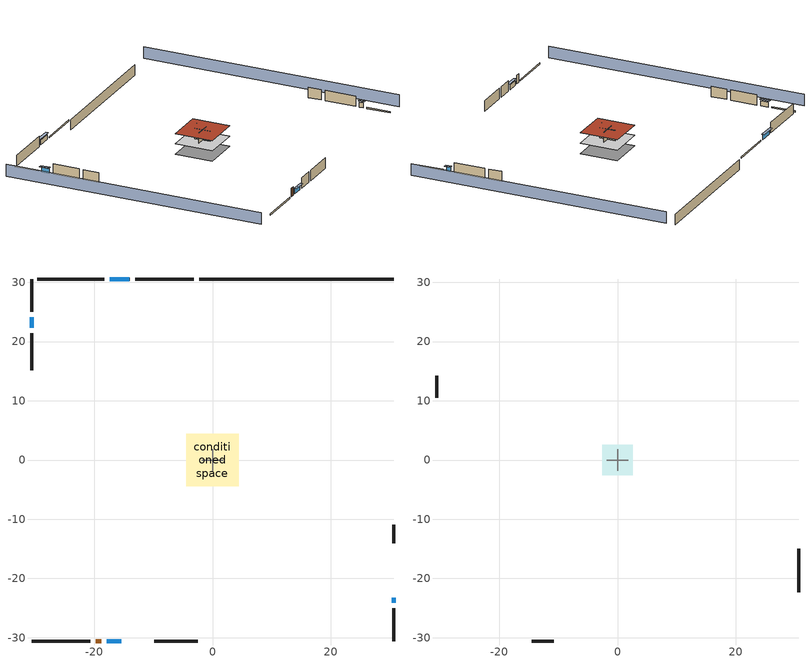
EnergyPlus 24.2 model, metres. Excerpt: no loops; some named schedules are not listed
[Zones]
conditioned space
 floor adiabatic (AdiabaticFloorConstruction): -4.44,-4.44 -4.44,4.44 4.44,4.44 4.44,-4.44 z0.3
 floor foundation (Slab2 construction): -4.44,-4.44 -4.44,4.44 4.44,4.44 4.44,-4.44 z-2.13
 wall outside (RimJoist1 construction): -3.14,30.55 -13.08,30.55 z0.3:0.61
 wall outside (RimJoist2 construction): 30.55,-30.55 30.55,-25.03 z0.3:0.61
 wall outside (RimJoist3 construction): -30.55,-30.55 -20.61,-30.55 z0.3:0.61
 wall outside (RimJoist4 construction): -30.55,30.55 -30.55,25.03 z0.3:0.61
 wall outside (AdiabaticWallConstruction 1): -19.69,-30.55 -18.77,-30.55 z0.3:2.34
 wall outside (AdiabaticWallConstruction): -14.01,30.55 -17.35,30.55 z0.3:1.43; 30.55,-24.11 30.55,-23.22 z0.3:1.46; -17.84,-30.55 -15.38,-30.55 z0.3:1.4; -30.55,24.11 -30.55,22.35 z0.3:1.49
 wall outside (Wall3 construction): -18.28,30.55 -29.62,30.55 z0.3:2.74
 wall outside (Wall4 construction): 30.55,-14.05 30.55,-10.97 z0.3:2.74
 wall outside (Wall7 construction): -9.86,-30.55 -2.51,-30.55 z0.3:2.74
 wall outside (Wall8 construction): -30.55,21.42 -30.55,15.12 z0.3:2.74
 wall foundation (FoundationWall1 construction): 30.55,30.55 -2.22,30.55 z-2.13:0.3
 wall to garage (Wall5 construction): -1.83,0 1.83,0 z0.3:2.74
 wall to garage (Wall6 construction): 0,-1.83 0,1.83 z0.3:2.74
 window (WindowConstruction): -14.01,30.55 -17.35,30.55 z0.3:1.43
 window (WindowConstruction 1): 30.55,-24.1 30.55,-23.22 z0.3:1.46
 window (WindowConstruction 2): -17.84,-30.55 -15.38,-30.55 z0.3:1.4
 window (WindowConstruction 3): -30.55,24.1 -30.55,22.35 z0.3:1.49
 door (Door): -19.69,-30.55 -18.77,-30.55 z0.3:2.34
 ceiling adiabatic (AdiabaticFloorConstruction): 4.44,-4.44 4.44,4.44 -4.44,4.44 -4.44,-4.44 z0.3
 roof outside (Roof2 construction): -4.44,4.44 -4.44,-4.44 4.44,-4.44 4.44,4.44 z2.74
garage
 floor foundation (Slab1 construction): -2.59,-2.59 -2.59,2.59 2.59,2.59 2.59,-2.59 z0
 wall outside (Wall1 construction): 30.55,-22.29 30.55,-14.98 z0.3:2.74
 wall outside (Wall2 construction): -14.45,-30.55 -10.79,-30.55 z0.3:2.74
 wall outside (Wall9 construction): -30.55,14.19 -30.55,10.53 z0.3:2.74
 roof outside (Roof1 construction): -2.59,2.59 -2.59,-2.59 2.59,-2.59 2.59,2.59 z2.74
shading: -35.12,30.55 -35.12,-30.55 / 35.12,-30.55 35.12,30.55 z0:2.74; -17.66,30.55 -13.7,30.55 -13.7,31.16 -17.66,31.16 z1.74; 30.55,-22.92 30.55,-24.41 31.16,-24.41 31.16,-22.92 z1.77; -15.07,-30.55 -18.15,-30.55 -18.15,-31.16 -15.07,-31.16 z1.71; -30.55,22.04 -30.55,24.41 -31.16,24.41 -31.16,22.04 z1.8
[Building]
Building 1: Terrain=Suburbs
[Site:Location]
Portland Intl Arpt_OR: Latitude {deg}=45.59; Longitude {deg}=-122.6; Time Zone {hr}=-8; Elevation {m}=33; Keep Site Location Information=Yes
[Site:GroundTemperature:Shallow]
10.2558, 8.96328, 8.85977, 9.47314, 11.9355, 14.3863, 16.5111, 17.8571, 17.9714, 16.8767, 14.8061, 12.4304
[Site:WaterMainsTemperature]
Calculation Method=Schedule; Temperature Schedule=mains temperature schedule
[Material] Roughness=Rough; Thermal Absorptance=0.9
Name | Thickness {m} | Conductivity {W/m-K} | Density {kg/m3} | Specific Heat {J/kg-K} | Solar Absorptance | Visible Absorptance
asphalt or fiberglass shingles | 0.00635 | 0.162714 | 1121.4 | 1465.45 | 0.85 | 0.85
concrete 4.0 in. | 0.1016 | 1.803125 | 2242.8 | 837.4 | 0.7 | 0.7
concrete 8.0 in. | 0.2032 | 1.803125 | 2242.8 | 837.4 | 0.7 | 0.7
door material | 0.04445 | 0.0612267 | 512.64 | 1214.23 | 0.7 | 0.7
floor covering | 0.0127 | 0.0450781 | 54.468 | 1339.84 | 0.9 | 0.9
floor covering 1 | 0.0127 | 0.0433444 | 54.468 | 1339.84 | 0.6 | 0.6
floor rigid ins; wall rigid ins | 0.512978 | 0.029427 | 32.04 | 1214.23 | 0.7 | 0.7
floor stud and cavity | 0.1397 | 1.75129 | 37.0049 | 1207.88 | 0.7 | 0.7
furniture material conditioned space 1; furniture material garage 1 | 0.1524 | 0.115458 | 640.8 | 1214.23 | 0.6 | 0.6
gypsum board | 0.0127 | 0.160291 | 801 | 837.4 | 0.6 | 0.6
gypsum board 1 | 0.0127 | 0.160291 | 801 | 837.4 | 0.7 | 0.7
osb sheathing 0.5 in. | 0.0127 | 0.115458 | 512.64 | 1214.23 | 0.6 | 0.6
osb sheathing 0.5 in. 1; osb sheathing 0.5 in. 2; osb sheathing 0.5 in. 3 | 0.0127 | 0.115458 | 512.64 | 1214.23 | 0.7 | 0.7
osb sheathing 0.75 in. | 0.01905 | 0.115458 | 512.64 | 1214.23 | 0.7 | 0.7
rim joist stud and cavity | 0.0508 | 0.178688 | 50.32683 | 1063.81 | 0.6 | 0.6
roof rigid ins | 0.00254769 | 0.029427 | 32.04 | 1214.23 | 0.7 | 0.7
roof rigid ins 1 | 0.103632 | 0.029427 | 32.04 | 1214.23 | 0.7 | 0.7
roof stud and cavity | 0.2032 | 0.0828465 | 78.34581 | 1123.46 | 0.7 | 0.7
wall stud and cavity | 0.1397 | 0.727959 | 139.0536 | 1170.24 | 0.6 | 0.6
wall stud and cavity 1 | 0.1397 | 0.117713 | 139.0536 | 1170.24 | 0.7 | 0.7
wall stud and cavity 2 | 0.1397 | 0.103501 | 139.0536 | 1170.24 | 0.7 | 0.7
wall stud and cavity 3 | 0.0889 | 0.380278 | 52.3479 | 1209.89 | 0.7 | 0.7
wall stud and cavity 4 | 0.0889 | 0.391764 | 83.0341 | 1211.67 | 0.7 | 0.7
wood siding | 0.0254 | 0.102417 | 544.68 | 1172.36 | 0.85 | 0.85
wood siding 1; wood siding 2 | 0.0254 | 0.102417 | 544.68 | 1172.36 | 0.7 | 0.7
[WindowMaterial:SimpleGlazingSystem]
WindowMaterial: U-Factor {W/m2-K}=6.58648; Solar Heat Gain Coefficient=0.76
[Construction]
AdiabaticFloorConstruction: floor stud and cavity, floor rigid ins, osb sheathing 0.75 in., floor covering 1
AdiabaticWallConstruction: wood siding 1, wall rigid ins, wall stud and cavity 3, gypsum board
AdiabaticWallConstruction 1: wood siding 2, wall rigid ins, wall stud and cavity 3, gypsum board
Door: door material
FoundationWall1 construction: concrete 8.0 in., gypsum board 1
furniture construction conditioned space 1: furniture material conditioned space 1
furniture construction garage 1: furniture material garage 1
PartitionWallConstruction: gypsum board, wall stud and cavity 4, gypsum board
RimJoist1 construction; RimJoist2 construction; RimJoist3 construction; RimJoist4 construction: wood siding, rim joist stud and cavity
Roof1 construction: asphalt or fiberglass shingles, roof rigid ins, osb sheathing 0.5 in.
Roof2 construction: asphalt or fiberglass shingles, roof rigid ins 1, osb sheathing 0.75 in., roof stud and cavity, gypsum board
Slab1 construction: concrete 4.0 in.
Slab2 construction: concrete 4.0 in., floor covering
Wall1 construction; Wall2 construction; Wall9 construction: wood siding, osb sheathing 0.5 in. 1, wall stud and cavity
Wall3 construction; Wall4 construction; Wall7 construction; Wall8 construction: wood siding, osb sheathing 0.5 in. 1, wall stud and cavity 1, gypsum board
Wall5 construction: osb sheathing 0.5 in. 2, wall stud and cavity 2, gypsum board
Wall6 construction: osb sheathing 0.5 in. 3, wall stud and cavity 2, gypsum board
WindowConstruction; WindowConstruction 1; WindowConstruction 2; WindowConstruction 3: WindowMaterial
[Zone] Multiplier=1; Part of Total Floor Area=Yes
Name | Volume {m3}
conditioned space | 384.656
garage | 65.242
[Space]
Name | Zone | Volume {m3}
conditioned space 1 | conditioned space | 384.656
garage 1 | garage | 65.242
[SurfaceProperty:ExposedFoundationPerimeter] Exposed Perimeter Calculation Method=TotalExposedPerimeter
Name | Total Exposed Perimeter {m}
Slab2 | 32.766
Slab1 | 14.6304
[SurfaceProperty:IncidentSolarMultiplier] Incident Solar Multiplier=1; Incident Solar Multiplier Schedule=trans schedule winter=0.85 summer=0.7
Window1; Window2; Window3; Window4
[InternalMass]
Name | Construction | Zone or ZoneList | Space or SpaceList | Surface Area {m2}
furniture mass conditioned space 1 | furniture construction conditioned space 1 | conditioned space | conditioned space 1 | 63.09974
partition wall mass | PartitionWallConstruction | conditioned space | conditioned space 1 | 157.749
furniture mass garage 1 | furniture construction garage 1 | garage | garage 1 | 2.67561
[ElectricEquipment] Design Level Calculation Method=EquipmentLevel; Fraction Latent=0
Name | Zone or ZoneList or Space or SpaceList | Schedule | Design Level {W} | Fraction Radiant | Fraction Lost
clothes dryer | conditioned space 1 | clothes dryer schedule | 0 | 0 | 1
clothes washer | conditioned space 1 | clothes washer schedule | 0 | 0 | 1
cooking range | conditioned space 1 | cooking range schedule | 0 | 0 | 1
dishwasher | conditioned space 1 | dishwasher schedule | 0 | 0 | 1
fridge | conditioned space 1 | fridge schedule | 49.4292 | 0.6 | 0
mech vent house fan | conditioned space 1 | mech vent house fan schedule | 0 | 0 | 1
mech vent house fan cfis | conditioned space 1 | mech vent house fan cfis schedule | 0 | 0 | 0
whole house fan | conditioned space 1 | Always On Discrete | 0 | 0 | 1
freezer | garage 1 | freezer schedule | 194.914 | 0.6 | 0
[OtherEquipment] Zone or ZoneList or Space or SpaceList=conditioned space 1; Design Level Calculation Method=EquipmentLevel
Name | Fuel Type | Schedule | Design Level {W} | Fraction Latent | Fraction Radiant | Fraction Lost
clothes dryer 1 | Electricity | clothes dryer schedule | 0 | 0 | 0 | 1
cooking range 1 | NaturalGas | cooking range schedule | 0 | 0 | 0 | 1
general water use latent | None | general water use schedule | 0 | 1 | 0 | 0
general water use sensible | None | general water use schedule | 0 | 0 | 0.6 | 0
mech vent house fan latent load; water heater lat | None | Always On Discrete | 0 | 1 | 0 | 0
mech vent house fan sensible load; water heater sens | None | Always On Discrete | 0 | 0 | 0 | 0
water heater energy adjustment1 | Electricity | Always On Discrete | 0.01 | 0 | 0 | 1
[ZoneInfiltration:DesignFlowRate] Zone or ZoneList or Space or SpaceList=conditioned space 1; Schedule=Always On Discrete; Design Flow Rate Calculation Method=Flow/Zone; Design Flow Rate {m3/s}=0
infil flow; natural vent flow; whole house fan flow
[ZoneInfiltration:EffectiveLeakageArea]
infil garage 1: Zone or Space=garage 1; Schedule=Always On Discrete; Effective Air Leakage Area {cm2}=135.918; Stack Coefficient=0.000129147; Wind Coefficient=4.64657e-05
[Foundation:Kiva] Wall Depth Below Slab {m}=0.2032
Name | Initial Indoor Air Temperature {C} | Wall Height Above Grade {m}
Foundation Kiva 1 | 13.4258 | 0.1016
Foundation Kiva 2 | 9.44444 | 0.3048
[Foundation:Kiva:Settings]
Soil Conductivity {W/m-K}=1.3848; Soil Density {kg/m3}=1842.3; Soil Specific Heat {J/kg-K}=418.7; Ground Solar Absorptivity=0.9; Ground Thermal Absorptivity=0.9; Ground Surface Roughness {m}=0.03; Far-Field Width {m}=40; Deep-Ground Boundary Condition=ZeroFlux; Deep-Ground Depth {m}=40; Minimum Cell Dimension {m}=0.2; Maximum Cell Growth Coefficient=3; Simulation Timestep=Timestep
[EnergyManagementSystem:GlobalVariable]
infil_program_Qfan
infil_program_Qinf
natural_vent_program_Qnv
natural_vent_program_Qwhf
[EnergyManagementSystem:Sensor]
Name | Output:Variable or Output:Meter Index Key | Output:Variable or Output:Meter
airflow_gain | infil flow | Infiltration Sensible Heat Gain Energy
airflow_gain_1 | natural vent flow | Infiltration Sensible Heat Gain Energy
airflow_gain_2 | whole house fan flow | Infiltration Sensible Heat Gain Energy
airflow_loss | infil flow | Infiltration Sensible Heat Loss Energy
airflow_loss_1 | natural vent flow | Infiltration Sensible Heat Loss Energy
airflow_loss_2 | whole house fan flow | Infiltration Sensible Heat Loss Energy
clg_load_cond |  | Cooling:EnergyTransfer:Zone:CONDITIONED SPACE
clg_sp_s; clg_sp_s_1 | cooling setpoint | Schedule Value
cool_season | cooling season schedule | Schedule Value
htg_load_cond |  | Heating:EnergyTransfer:Zone:CONDITIONED SPACE
htg_sp_s; htg_sp_s_1 | heating setpoint | Schedule Value
ig_ee_conv | clothes dryer | Electric Equipment Convective Heating Energy
ig_ee_conv_2 | cooking range | Electric Equipment Convective Heating Energy
ig_ee_conv_4 | fridge | Electric Equipment Convective Heating Energy
ig_ee_conv_5 | whole house fan | Electric Equipment Convective Heating Energy
ig_ee_rad | clothes dryer | Electric Equipment Radiant Heating Energy
ig_ee_rad_2 | cooking range | Electric Equipment Radiant Heating Energy
ig_ee_rad_4 | fridge | Electric Equipment Radiant Heating Energy
ig_ee_rad_5 | whole house fan | Electric Equipment Radiant Heating Energy
ig_oe_conv | clothes dryer 1 | Other Equipment Convective Heating Energy
ig_oe_conv_1 | cooking range 1 | Other Equipment Convective Heating Energy
ig_oe_conv_2 | general water use latent | Other Equipment Convective Heating Energy
ig_oe_conv_3 | general water use sensible | Other Equipment Convective Heating Energy
ig_oe_conv_4 | water heater energy adjustment1 | Other Equipment Convective Heating Energy
ig_oe_conv_5 | water heater lat | Other Equipment Convective Heating Energy
ig_oe_conv_6 | water heater sens | Other Equipment Convective Heating Energy
ig_oe_rad | clothes dryer 1 | Other Equipment Radiant Heating Energy
ig_oe_rad_1 | cooking range 1 | Other Equipment Radiant Heating Energy
ig_oe_rad_2 | general water use latent | Other Equipment Radiant Heating Energy
ig_oe_rad_3 | general water use sensible | Other Equipment Radiant Heating Energy
ig_oe_rad_4 | water heater energy adjustment1 | Other Equipment Radiant Heating Energy
ig_oe_rad_5 | water heater lat | Other Equipment Radiant Heating Energy
ig_oe_rad_6 | water heater sens | Other Equipment Radiant Heating Energy
im_conv | furniture mass conditioned space 1 | Surface Inside Face Convection Heat Gain Energy
im_conv_1 | partition wall mass | Surface Inside Face Convection Heat Gain Energy
im_ig | furniture mass conditioned space 1 | Surface Inside Face Internal Gains Radiation Heat Gain Energy
im_ig_1 | partition wall mass | Surface Inside Face Internal Gains Radiation Heat Gain Energy
im_lgt | furniture mass conditioned space 1 | Surface Inside Face Lights Radiation Heat Gain Energy
im_lgt_1 | partition wall mass | Surface Inside Face Lights Radiation Heat Gain Energy
im_sol | furniture mass conditioned space 1 | Surface Inside Face Solar Radiation Heat Gain Energy
im_sol_1 | partition wall mass | Surface Inside Face Solar Radiation Heat Gain Energy
im_surf | furniture mass conditioned space 1 | Surface Inside Face Net Surface Thermal Radiation Heat Gain Energy
im_surf_1 | partition wall mass | Surface Inside Face Net Surface Thermal Radiation Heat Gain Energy
mv_conv | mech vent house fan | Electric Equipment Convective Heating Energy
mv_conv_1 | mech vent house fan cfis | Electric Equipment Convective Heating Energy
mv_conv_2 | mech vent house fan latent load | Other Equipment Convective Heating Energy
mv_conv_3 | mech vent house fan sensible load | Other Equipment Convective Heating Energy
mv_rad | mech vent house fan | Electric Equipment Radiant Heating Energy
mv_rad_1 | mech vent house fan cfis | Electric Equipment Radiant Heating Energy
mv_rad_2 | mech vent house fan latent load | Other Equipment Radiant Heating Energy
mv_rad_3 | mech vent house fan sensible load | Other Equipment Radiant Heating Energy
natural_vent_s | natural vent schedule | Schedule Value
out_pb_s |  | Site Outdoor Air Barometric Pressure
out_wt_s |  | Site Outdoor Air Humidity Ratio
site_vw_s |  | Site Wind Speed
ss_back_out | Window1 | Surface Window Shortwave from Zone Back Out Window Heat Transfer Rate
ss_back_out_1 | Window2 | Surface Window Shortwave from Zone Back Out Window Heat Transfer Rate
ss_back_out_2 | Window3 | Surface Window Shortwave from Zone Back Out Window Heat Transfer Rate
ss_back_out_3 | Window4 | Surface Window Shortwave from Zone Back Out Window Heat Transfer Rate
ss_conv | Door1 | Surface Inside Face Convection Heat Gain Energy
ss_conv_1 | Window1 | Surface Inside Face Convection Heat Gain Energy
ss_conv_2 | Window2 | Surface Inside Face Convection Heat Gain Energy
ss_conv_3 | Window3 | Surface Inside Face Convection Heat Gain Energy
ss_conv_4 | Window4 | Surface Inside Face Convection Heat Gain Energy
ss_ig | Door1 | Surface Inside Face Internal Gains Radiation Heat Gain Energy
ss_ig_1 | Window1 | Surface Inside Face Internal Gains Radiation Heat Gain Energy
ss_ig_2 | Window2 | Surface Inside Face Internal Gains Radiation Heat Gain Energy
ss_ig_3 | Window3 | Surface Inside Face Internal Gains Radiation Heat Gain Energy
ss_ig_4 | Window4 | Surface Inside Face Internal Gains Radiation Heat Gain Energy
ss_lgt | Door1 | Surface Inside Face Lights Radiation Heat Gain Energy
ss_sol | Door1 | Surface Inside Face Solar Radiation Heat Gain Energy
ss_surf | Door1 | Surface Inside Face Net Surface Thermal Radiation Heat Gain Energy
ss_surf_1 | Window1 | Surface Inside Face Net Surface Thermal Radiation Heat Gain Energy
ss_surf_2 | Window2 | Surface Inside Face Net Surface Thermal Radiation Heat Gain Energy
ss_surf_3 | Window3 | Surface Inside Face Net Surface Thermal Radiation Heat Gain Energy
ss_surf_4 | Window4 | Surface Inside Face Net Surface Thermal Radiation Heat Gain Energy
ss_trans_in | Window1 | Surface Window Transmitted Solar Radiation Rate
ss_trans_in_1 | Window2 | Surface Window Transmitted Solar Radiation Rate
ss_trans_in_2 | Window3 | Surface Window Transmitted Solar Radiation Rate
ss_trans_in_3 | Window4 | Surface Window Transmitted Solar Radiation Rate
ss_trans_out | Window1 | Surface Inside Face Initial Transmitted Diffuse Transmitted Out Window Solar Radiation Rate
ss_trans_out_1 | Window2 | Surface Inside Face Initial Transmitted Diffuse Transmitted Out Window Solar Radiation Rate
ss_trans_out_2 | Window3 | Surface Inside Face Initial Transmitted Diffuse Transmitted Out Window Solar Radiation Rate
ss_trans_out_3 | Window4 | Surface Inside Face Initial Transmitted Diffuse Transmitted Out Window Solar Radiation Rate
s_conv | FoundationWall1 | Surface Inside Face Convection Heat Gain Energy
s_conv_1 | inferred conditioned ceiling | Surface Inside Face Convection Heat Gain Energy
s_conv_10 | Wall4 | Surface Inside Face Convection Heat Gain Energy
s_conv_11 | Wall5 | Surface Inside Face Convection Heat Gain Energy
s_conv_12 | Wall6 | Surface Inside Face Convection Heat Gain Energy
s_conv_13 | Wall7 | Surface Inside Face Convection Heat Gain Energy
s_conv_14 | Wall8 | Surface Inside Face Convection Heat Gain Energy
s_conv_2 | inferred conditioned floor | Surface Inside Face Convection Heat Gain Energy
s_conv_3 | RimJoist1 | Surface Inside Face Convection Heat Gain Energy
s_conv_4 | RimJoist2 | Surface Inside Face Convection Heat Gain Energy
s_conv_5 | RimJoist3 | Surface Inside Face Convection Heat Gain Energy
s_conv_6 | RimJoist4 | Surface Inside Face Convection Heat Gain Energy
s_conv_7 | Roof2 | Surface Inside Face Convection Heat Gain Energy
s_conv_8 | Slab2 | Surface Inside Face Convection Heat Gain Energy
s_conv_9 | Wall3 | Surface Inside Face Convection Heat Gain Energy
s_ig | FoundationWall1 | Surface Inside Face Internal Gains Radiation Heat Gain Energy
s_ig_1 | inferred conditioned ceiling | Surface Inside Face Internal Gains Radiation Heat Gain Energy
s_ig_10 | Wall4 | Surface Inside Face Internal Gains Radiation Heat Gain Energy
s_ig_11 | Wall5 | Surface Inside Face Internal Gains Radiation Heat Gain Energy
s_ig_12 | Wall6 | Surface Inside Face Internal Gains Radiation Heat Gain Energy
s_ig_13 | Wall7 | Surface Inside Face Internal Gains Radiation Heat Gain Energy
s_ig_14 | Wall8 | Surface Inside Face Internal Gains Radiation Heat Gain Energy
s_ig_2 | inferred conditioned floor | Surface Inside Face Internal Gains Radiation Heat Gain Energy
s_ig_3 | RimJoist1 | Surface Inside Face Internal Gains Radiation Heat Gain Energy
s_ig_4 | RimJoist2 | Surface Inside Face Internal Gains Radiation Heat Gain Energy
s_ig_5 | RimJoist3 | Surface Inside Face Internal Gains Radiation Heat Gain Energy
s_ig_6 | RimJoist4 | Surface Inside Face Internal Gains Radiation Heat Gain Energy
s_ig_7 | Roof2 | Surface Inside Face Internal Gains Radiation Heat Gain Energy
s_ig_8 | Slab2 | Surface Inside Face Internal Gains Radiation Heat Gain Energy
s_ig_9 | Wall3 | Surface Inside Face Internal Gains Radiation Heat Gain Energy
s_lgt | FoundationWall1 | Surface Inside Face Lights Radiation Heat Gain Energy
s_lgt_1 | inferred conditioned ceiling | Surface Inside Face Lights Radiation Heat Gain Energy
s_lgt_10 | Wall4 | Surface Inside Face Lights Radiation Heat Gain Energy
s_lgt_11 | Wall5 | Surface Inside Face Lights Radiation Heat Gain Energy
s_lgt_12 | Wall6 | Surface Inside Face Lights Radiation Heat Gain Energy
s_lgt_13 | Wall7 | Surface Inside Face Lights Radiation Heat Gain Energy
s_lgt_14 | Wall8 | Surface Inside Face Lights Radiation Heat Gain Energy
s_lgt_2 | inferred conditioned floor | Surface Inside Face Lights Radiation Heat Gain Energy
s_lgt_3 | RimJoist1 | Surface Inside Face Lights Radiation Heat Gain Energy
s_lgt_4 | RimJoist2 | Surface Inside Face Lights Radiation Heat Gain Energy
s_lgt_5 | RimJoist3 | Surface Inside Face Lights Radiation Heat Gain Energy
s_lgt_6 | RimJoist4 | Surface Inside Face Lights Radiation Heat Gain Energy
s_lgt_7 | Roof2 | Surface Inside Face Lights Radiation Heat Gain Energy
s_lgt_8 | Slab2 | Surface Inside Face Lights Radiation Heat Gain Energy
s_lgt_9 | Wall3 | Surface Inside Face Lights Radiation Heat Gain Energy
s_sol | FoundationWall1 | Surface Inside Face Solar Radiation Heat Gain Energy
s_sol_1 | inferred conditioned ceiling | Surface Inside Face Solar Radiation Heat Gain Energy
s_sol_10 | Wall4 | Surface Inside Face Solar Radiation Heat Gain Energy
s_sol_11 | Wall5 | Surface Inside Face Solar Radiation Heat Gain Energy
s_sol_12 | Wall6 | Surface Inside Face Solar Radiation Heat Gain Energy
s_sol_13 | Wall7 | Surface Inside Face Solar Radiation Heat Gain Energy
s_sol_14 | Wall8 | Surface Inside Face Solar Radiation Heat Gain Energy
s_sol_2 | inferred conditioned floor | Surface Inside Face Solar Radiation Heat Gain Energy
s_sol_3 | RimJoist1 | Surface Inside Face Solar Radiation Heat Gain Energy
s_sol_4 | RimJoist2 | Surface Inside Face Solar Radiation Heat Gain Energy
s_sol_5 | RimJoist3 | Surface Inside Face Solar Radiation Heat Gain Energy
s_sol_6 | RimJoist4 | Surface Inside Face Solar Radiation Heat Gain Energy
s_sol_7 | Roof2 | Surface Inside Face Solar Radiation Heat Gain Energy
s_sol_8 | Slab2 | Surface Inside Face Solar Radiation Heat Gain Energy
s_sol_9 | Wall3 | Surface Inside Face Solar Radiation Heat Gain Energy
s_surf | FoundationWall1 | Surface Inside Face Net Surface Thermal Radiation Heat Gain Energy
s_surf_1 | inferred conditioned ceiling | Surface Inside Face Net Surface Thermal Radiation Heat Gain Energy
s_surf_10 | Wall4 | Surface Inside Face Net Surface Thermal Radiation Heat Gain Energy
s_surf_11 | Wall5 | Surface Inside Face Net Surface Thermal Radiation Heat Gain Energy
s_surf_12 | Wall6 | Surface Inside Face Net Surface Thermal Radiation Heat Gain Energy
s_surf_13 | Wall7 | Surface Inside Face Net Surface Thermal Radiation Heat Gain Energy
s_surf_14 | Wall8 | Surface Inside Face Net Surface Thermal Radiation Heat Gain Energy
s_surf_2 | inferred conditioned floor | Surface Inside Face Net Surface Thermal Radiation Heat Gain Energy
s_surf_3 | RimJoist1 | Surface Inside Face Net Surface Thermal Radiation Heat Gain Energy
s_surf_4 | RimJoist2 | Surface Inside Face Net Surface Thermal Radiation Heat Gain Energy
s_surf_5 | RimJoist3 | Surface Inside Face Net Surface Thermal Radiation Heat Gain Energy
s_surf_6 | RimJoist4 | Surface Inside Face Net Surface Thermal Radiation Heat Gain Energy
s_surf_7 | Roof2 | Surface Inside Face Net Surface Thermal Radiation Heat Gain Energy
s_surf_8 | Slab2 | Surface Inside Face Net Surface Thermal Radiation Heat Gain Energy
s_surf_9 | Wall3 | Surface Inside Face Net Surface Thermal Radiation Heat Gain Energy
water_heater_T_set | water heater setpoint | Schedule Value
[EnergyManagementSystem:Actuator]
Name | Actuated Component Unique | Actuated Component Type | Actuated Component Control Type
fridge_schedule_act | fridge schedule | Schedule:Constant | Schedule Value
infil_flow_act | infil flow | Zone Infiltration | Air Exchange Flow Rate
mech_vent_house_fan_cfis_act | mech vent house fan cfis | ElectricEquipment | Electricity Rate
mech_vent_house_fan_latent_load_act | mech vent house fan latent load | OtherEquipment | Power Level
mech_vent_house_fan_sensible_load_act | mech vent house fan sensible load | OtherEquipment | Power Level
natural_vent_flow_act | natural vent flow | Zone Infiltration | Air Exchange Flow Rate
water_heater_HPWHSchedOverride | water heater setpoint | Schedule:Constant | Schedule Value
water_heater_hpwh_ec_adj_act | water heater energy adjustment1 | OtherEquipment | Power Level
water_heater_lat_act | water heater lat | OtherEquipment | Power Level
water_heater_LESchedOverride | water heater BottomElementSetpoint | Schedule:Constant | Schedule Value
water_heater_sens_act | water heater sens | OtherEquipment | Power Level
water_heater_UESchedOverride | water heater TopElementSetpoint | Schedule:Constant | Schedule Value
whole_house_fan_act | whole house fan | ElectricEquipment | Electricity Rate
whole_house_fan_flow_act | whole house fan flow | Zone Infiltration | Air Exchange Flow Rate
